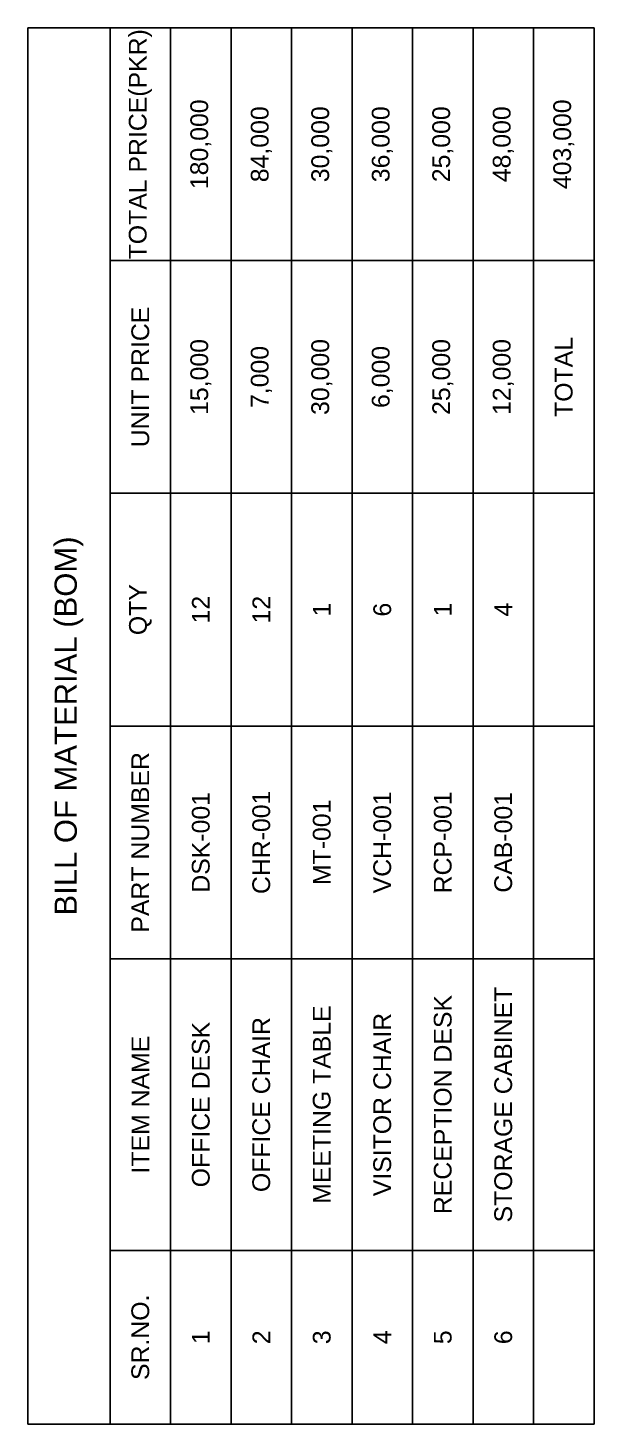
# Model space of a CAD drawing. Header units: inches. Extents: x 491 to 1638, y 41 to 2162.
# Drawn here: x 799 to 1054, y 1534 to 2162 of the extents above; entities that cross this region are included whole.
import ezdxf

# ---------------------------------------------------------------- set-up
doc = ezdxf.new("R2010")
doc.units = ezdxf.units.IN
doc.header["$MEASUREMENT"] = 0
doc.layers.add('BOM', color=7, linetype='Continuous', plot=False)
doc.styles.get("Standard").update_dxf_attribs({"font": 'arial.ttf'})

# ---------------------------------------------------------------- blocks, each defined once
blk = doc.blocks.new('*T59')
at = {"layer": 'BOM', "color": 0, "linetype": 'ByBlock', "lineweight": -2, "transparency": 16777216}
for p, q in [((0, 0), (0, 628.83)), ((0, 628.83), (255.03, 628.83)), ((37.03, 0), (37.03, 628.83)), ((64.28, 0), (64.28, 628.83)), ((91.53, 0), (91.53, 628.83)), ((118.78, 0), (118.78, 628.83)), ((146.03, 0), (146.03, 628.83)), ((173.28, 0), (173.28, 628.83)), ((200.53, 0), (200.53, 628.83)), ((227.78, 0), (227.78, 628.83)), ((255.03, 0), (255.03, 628.83)), ((37.03, 524.02), (255.03, 524.02)), ((37.03, 419.22), (255.03, 419.22)), ((37.03, 314.41), (255.03, 314.41)), ((37.03, 209.61), (255.03, 209.61)), ((37.03, 78.18), (255.03, 78.18)), ((0, 0), (255.03, 0))]:
    blk.add_line(p, q, dxfattribs=at)
at = {"layer": 'BOM', "color": 0, "transparency": 16777216, "attachment_point": 5, "rotation": 90}
for s, insert, char_height, width in [('TOTAL PRICE(PKR)', (50.66, 576.43), 8, 102.7088), ('180,000', (77.91, 576.43), 8, 102.7088), ('84,000', (105.15, 576.43), 8, 102.7088), ('30,000', (132.4, 576.43), 8, 102.7088), ('36,000', (159.65, 576.43), 8, 102.7088), ('25,000', (186.9, 576.43), 8, 102.7088), ('48,000', (214.15, 576.43), 8, 102.7088), ('403,000', (241.4, 576.43), 8, 102.7088), ('UNIT PRICE', (50.66, 471.62), 8, 102.7088), ('15,000', (77.91, 471.62), 8, 102.7088), ('7,000', (105.15, 471.62), 8, 102.7088), ('30,000', (132.4, 471.62), 8, 102.7088), ('6,000', (159.65, 471.62), 8, 102.7088), ('25,000', (186.9, 471.62), 8, 102.7088), ('12,000', (214.15, 471.62), 8, 102.7088), ('TOTAL', (241.4, 471.62), 8, 102.7088), ('BILL OF MATERIAL (BOM)', (18.52, 314.41), 10, 626.7335), ('QTY', (50.66, 366.82), 8, 102.7088), ('12', (77.91, 366.82), 8, 102.7088), ('12', (105.15, 366.82), 8, 102.7088), ('1', (132.4, 366.82), 8, 102.7088), ('6', (159.65, 366.82), 8, 102.7088), ('1', (186.9, 366.82), 8, 102.7088), ('4', (214.15, 366.82), 8, 102.7088), ('PART NUMBER', (50.66, 262.01), 8, 102.7088), ('DSK-001', (77.91, 262.01), 8, 102.7088), ('CHR-001', (105.15, 262.01), 8, 102.7088), ('VCH-001', (159.65, 262.01), 8, 102.7088), ('RCP-001', (186.9, 262.01), 8, 102.7088), ('CAB-001', (214.15, 262.01), 8, 102.7088), ('MT-001', (132.4, 262.01), 8, 102.7088), ('STORAGE CABINET', (214.15, 143.9), 8, 129.3307), ('RECEPTION DESK', (186.9, 143.9), 8, 129.3307), ('OFFICE CHAIR', (105.15, 143.9), 8, 129.3307), ('MEETING TABLE', (132.4, 143.9), 8, 129.3307), ('VISITOR CHAIR', (159.65, 143.9), 8, 129.3307), ('OFFICE DESK', (77.91, 143.9), 8, 129.3307), ('ITEM NAME', (50.66, 143.9), 8, 129.3307), ('SR.NO.', (50.66, 39.09), 8, 76.087), ('1', (77.91, 39.09), 8, 76.087), ('2', (105.15, 39.09), 8, 76.087), ('3', (132.4, 39.09), 8, 76.087), ('4', (159.65, 39.09), 8, 76.087), ('5', (186.9, 39.09), 8, 76.087), ('6', (214.15, 39.09), 8, 76.087)]:
    blk.add_mtext(s, dxfattribs=dict(at, insert=insert, char_height=char_height, width=width))

msp = doc.modelspace()

# ---------------------------------------------------------------- block references
msp.add_blockref('*T59', (798.63626, 1533.64062))

doc.saveas('drawing.dxf')
